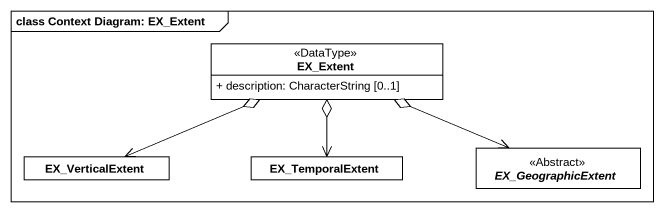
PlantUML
@startuml
mainframe class Context Diagram: EX_Extent
hide circle
hide empty members
skinparam classAttributeIconSize 0
class EX_Extent <<DataType>> #FFFFFF {
  + description: CharacterString [0..1]
}
class EX_VerticalExtent #FFFFFF
class EX_TemporalExtent #FFFFFF
abstract class EX_GeographicExtent <<Abstract>> #FFFFFF
EX_VerticalExtent <-right-o EX_Extent
EX_TemporalExtent <-up-o EX_Extent
EX_GeographicExtent <-left-o EX_Extent
@enduml
